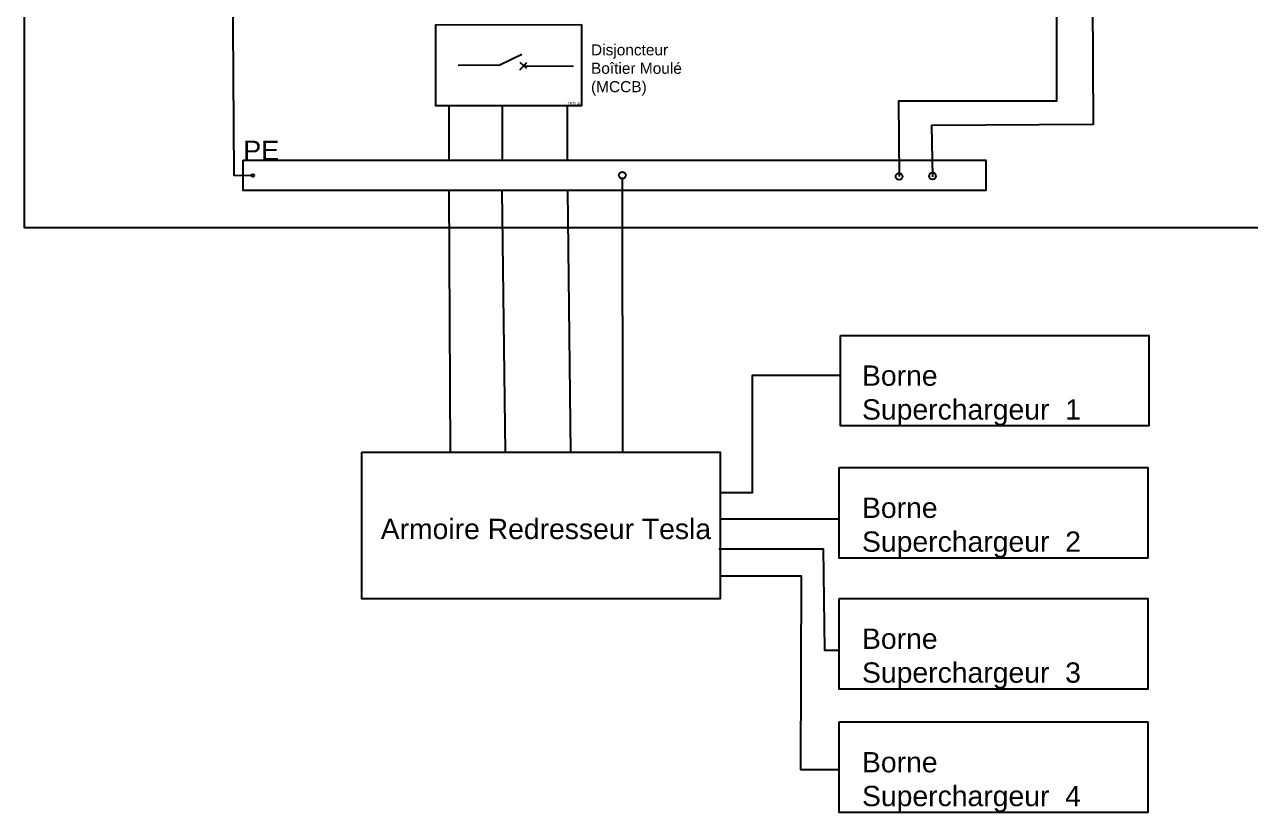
# Model space of a CAD drawing. Header units: millimetres. Extents: x 2058 to 11063, y 2202 to 7788.
# Drawn here: x 6191 to 9114, y 2202 to 4080 of the extents above; entities that cross this region are included whole.
import ezdxf

# ---------------------------------------------------------------- set-up
doc = ezdxf.new("R2010")
doc.units = ezdxf.units.MM
doc.header["$LTSCALE"] = 0.5
doc.styles.get("Standard").update_dxf_attribs({"font": 'arial.ttf'})

msp = doc.modelspace()

# ---------------------------------------------------------------- linework, layer by layer
for p, q in [((7324, 3983.8), (7376.2, 4009.4)), ((7224.7, 3983), (7324, 3983.8)), ((7371.7, 3971.7), (7387.8, 3988.5)), ((7381.2, 3981.5), (7371.7, 3971.7)), ((7381.2, 3981.5), (7372.2, 3989.6)), ((7372.2, 3989.6), (7387.8, 3975.5)), ((7387.8, 3988.5), (7381.2, 3981.5)), ((7202.1, 3886.2), (7202.1, 3756.9)), ((7329.4, 3886.2), (7329.4, 3756.9)), ((7484.2, 3886.2), (7484.2, 3756.9)), ((7202.6, 3683.9), (7205.7, 3060.6)), ((7328.8, 3683.9), (7336.7, 3060.6)), ((7485.4, 3683.9), (7492.2, 3060.6)), ((7616.1, 3712.6), (7616.6, 3060.6))]:
    msp.add_line(p, q)
for points in [[(6190.6, 5630.4), (9390.5, 5630.4), (9390.5, 3595.1), (6190.6, 3595.1)], [(7519.1, 4079.7), (7519.1, 3886.3), (7171.5, 3885.8), (7171.5, 4079.3)], [(6712.2, 3756.9), (8482.8, 3756.9), (8482.8, 3683.9), (6712.2, 3683.9)], [(8136.3, 3339.1), (8871.7, 3339.1), (8871.7, 3123.3), (8136.3, 3123.3)], [(6994.9, 3060.6), (7849.8, 3060.6), (7849.8, 2711), (6994.9, 2711)], [(8133.3, 3024.1), (8868.8, 3024.1), (8868.8, 2808.3), (8133.3, 2808.3)], [(8133.3, 2712.1), (8868.8, 2712.1), (8868.8, 2496.3), (8133.3, 2496.3)], [(8133.3, 2417.9), (8868.8, 2417.9), (8868.8, 2202.1), (8133.3, 2202.1)]]:
    msp.add_lwpolyline(points, close=True)
for points in [[(9390.5, 5173.4), (8731.3, 5173.4), (8738.9, 3841.3), (8353.6, 3839.1), (8355.7, 3716.8)], [(6311.9, 4550.4), (6684.3, 4550.1), (6689.6, 3720.6), (6734.8, 3720.1)], [(9390.5, 4303.6), (8651.6, 4303.6), (8651.6, 3897), (8274.9, 3897), (8276, 3717.5)], [(7381.2, 3981.5), (7499.7, 3980.5)], [(7849.8, 2964.2), (7926.8, 2964.2), (7926.8, 3244.2), (8136.3, 3244.2)], [(7849.8, 2901.9), (8133.3, 2901.9)], [(7846.1, 2830.6), (8094.7, 2830.6), (8098.4, 2588.7), (8133.3, 2588.7)], [(7849.8, 2766.2), (8042.2, 2766.2), (8041, 2304.4), (8133.3, 2304.4)]]:
    msp.add_lwpolyline(points)
for centre, radius in [((6735, 3720.2), 3.05), ((7616.1, 3720.6), 8), ((8276, 3717.5), 8), ((8355.6, 3718.8), 8)]:
    msp.add_circle(centre, radius)

# ---------------------------------------------------------------- texts
at = {"attachment_point": 1}
for s, insert, char_height, width in [('Disjoncteur Boîtier Moulé (MCCB)', (7541.5, 4032.6), 26.322, 230.838), ('Borne Superchargeur  1', (8187.6, 3267.3), 48.373, 634.725), ('Borne Superchargeur  2', (8187.6, 2952.4), 48.373, 634.725), ('Armoire Redresseur Tesla', (7040, 2901.9), 48.323, 849.075), ('Borne Superchargeur  3', (8187.6, 2640.3), 48.373, 634.725), ('Borne Superchargeur  4', (8187.6, 2346.1), 48.373, 634.725)]:
    msp.add_mtext(s, dxfattribs=dict(at, insert=insert, char_height=char_height, width=width))
at = {"insert": (7484.3, 3895.4), "char_height": 8.68, "width": 31.903, "attachment_point": 1, "rotation": 359.4668}
msp.add_mtext('160 A', dxfattribs=at)
at = {"insert": (6712.2, 3802.9), "char_height": 46.01, "attachment_point": 1}
msp.add_mtext_dynamic_manual_height_columns('PE', width=539.04, gutter_width=230, heights=[0], dxfattribs=at)

doc.saveas('drawing.dxf')
